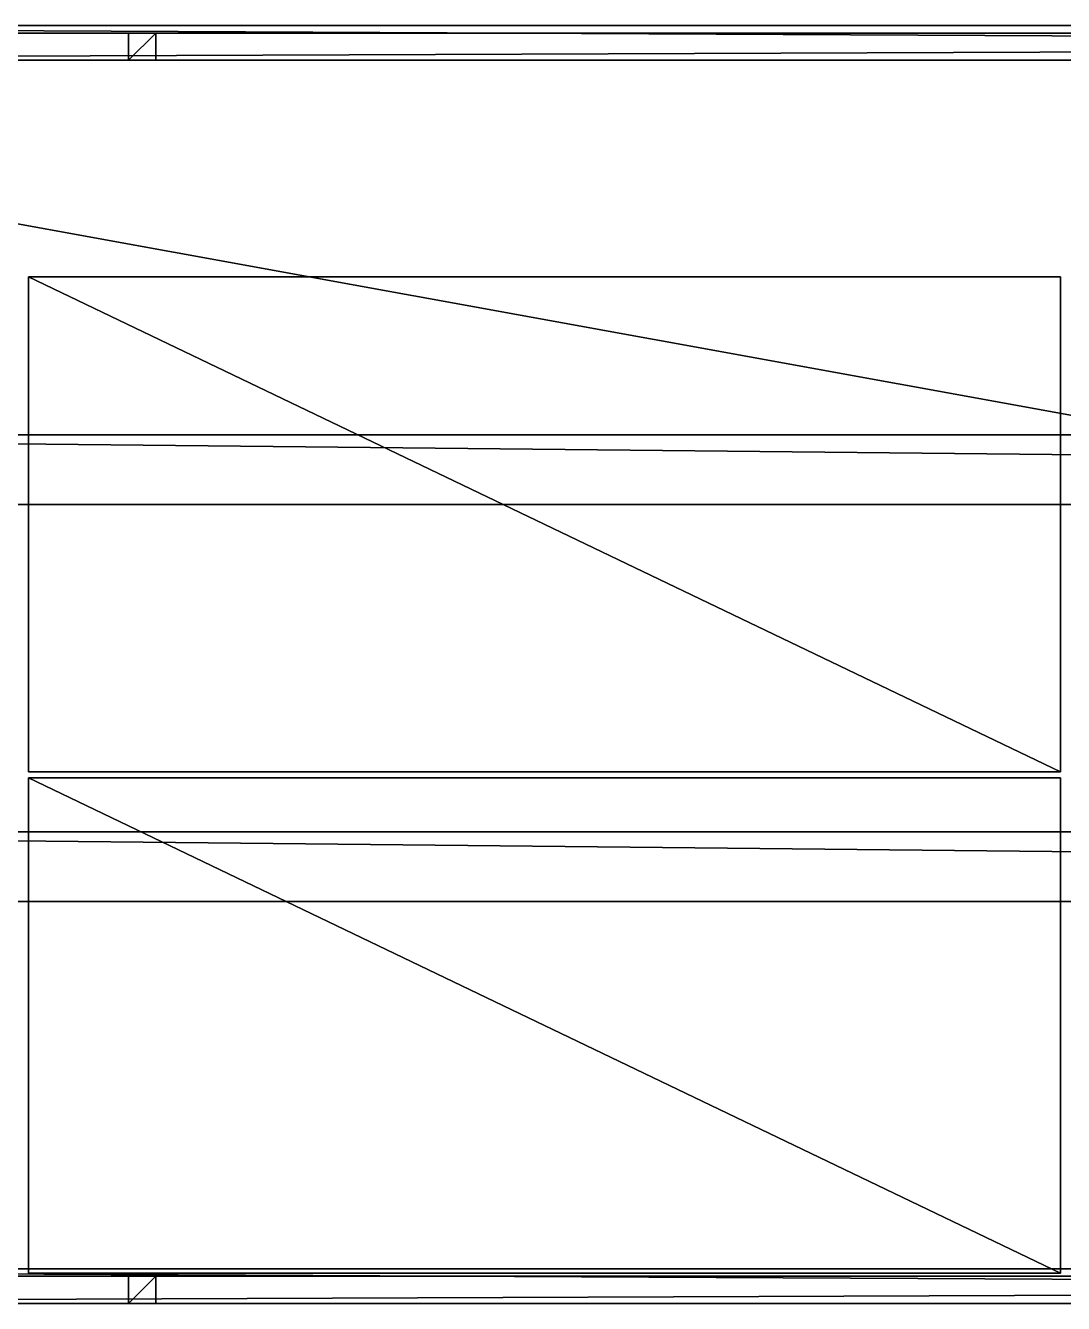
# Model space of a CAD drawing. Header units: millimetres. Extents: x -3100 to 14040, y -1280 to 1295.
# Drawn here: x 2090 to 4180, y -1280 to 1295 of the extents above; entities that cross this region are included whole.
import ezdxf

# ---------------------------------------------------------------- set-up
doc = ezdxf.new("R2010")
doc.units = ezdxf.units.MM

msp = doc.modelspace()

# ---------------------------------------------------------------- linework, layer by layer
at = {"layer": 'CAD_75LAB'}
for points in [[(14040, 1295, 1250), (-40, 1295, 1250), (-40, 1295, 1320)], [(14040, 1295, 1320), (14040, 1295, 1250), (-40, 1295, 1320)], [(14040, 1225, 1250), (-40, 1225, 1250), (-40, 1295, 1250)], [(14040, 1295, 1250), (14040, 1225, 1250), (-40, 1295, 1250)], [(14040, 1225, 1320), (-40, 1295, 1320), (-40, 1225, 1320)], [(14040, 1295, 1320), (-40, 1295, 1320), (14040, 1225, 1320)], [(14040, 1280, 1160), (-40, 1280, 1160), (-40, 1280, 1250)], [(14040, 1280, 1250), (14040, 1280, 1160), (-40, 1280, 1250)], [(14040, -1280, 1160), (-40, -1280, 1160), (-40, 1280, 1160)], [(14040, 1280, 1160), (14040, -1280, 1160), (-40, 1280, 1160)], [(14040, -1280, 1250), (-40, 1280, 1250), (-40, -1280, 1250)], [(14040, 1280, 1250), (-40, 1280, 1250), (14040, -1280, 1250)], [(14040, 1280, 3995), (14040, 1280, 3940), (-40, 1280, 3940)], [(14040, 1280, 3995), (-40, 1280, 3940), (-40, 1280, 3995)], [(14040, 1280, 3940), (-40, 1225, 3940), (-40, 1280, 3940)], [(14040, 1280, 3940), (14040, 1225, 3940), (-40, 1225, 3940)], [(14040, 1280, 3995), (-40, 1280, 3995), (-40, 1225, 3995)], [(14040, 1280, 3995), (-40, 1225, 3995), (14040, 1225, 3995)], [(2297.5, 1280, 3940), (2297.5, 1280, 1250), (2297.5, 1225, 1250)], [(2297.5, 1225, 3940), (2297.5, 1280, 3940), (2297.5, 1225, 1250)], [(2297.5, 1280, 3940), (2352.5, 1280, 1250), (2297.5, 1280, 1250)], [(2352.5, 1280, 3940), (2352.5, 1280, 1250), (2297.5, 1280, 3940)], [(2352.5, 1280, 1250), (2297.5, 1225, 1250), (2297.5, 1280, 1250)], [(2352.5, 1280, 1250), (2352.5, 1225, 1250), (2297.5, 1225, 1250)], [(2352.5, 1280, 3940), (2297.5, 1280, 3940), (2297.5, 1225, 3940)], [(2352.5, 1280, 3940), (2297.5, 1225, 3940), (2352.5, 1225, 3940)], [(2352.5, 1280, 3940), (2352.5, 1225, 1250), (2352.5, 1280, 1250)], [(2352.5, 1225, 3940), (2352.5, 1225, 1250), (2352.5, 1280, 3940)], [(14040, 1225, 3995), (-40, 1225, 3940), (14040, 1225, 3940)], [(14040, 1225, 3995), (-40, 1225, 3995), (-40, 1225, 3940)], [(14040, 1225, 1250), (-40, 1225, 1320), (-40, 1225, 1250)], [(14040, 1225, 1320), (-40, 1225, 1320), (14040, 1225, 1250)], [(2297.5, 1225, 3940), (2297.5, 1225, 1250), (2352.5, 1225, 1250)], [(2352.5, 1225, 3940), (2297.5, 1225, 3940), (2352.5, 1225, 1250)], [(2096, -209, 1483), (2096, 789, 1253), (2096, -209, 1253)], [(2096, -209, 1483), (2096, 789, 1483), (2096, 789, 1253)], [(4174, 789, 1483), (4174, 789, 1253), (2096, 789, 1253)], [(4174, 789, 1483), (2096, 789, 1253), (2096, 789, 1483)], [(4174, -209, 1253), (2096, -209, 1253), (2096, 789, 1253)], [(4174, 789, 1253), (4174, -209, 1253), (2096, 789, 1253)], [(4174, -209, 1483), (2096, 789, 1483), (2096, -209, 1483)], [(4174, 789, 1483), (2096, 789, 1483), (4174, -209, 1483)], [(2096, -209, 1719), (2096, 789, 1489), (2096, -209, 1489)], [(2096, -209, 1719), (2096, 789, 1719), (2096, 789, 1489)], [(4174, 789, 1719), (4174, 789, 1489), (2096, 789, 1489)], [(4174, 789, 1719), (2096, 789, 1489), (2096, 789, 1719)], [(4174, -209, 1489), (2096, -209, 1489), (2096, 789, 1489)], [(4174, 789, 1489), (4174, -209, 1489), (2096, 789, 1489)], [(4174, -209, 1719), (2096, 789, 1719), (2096, -209, 1719)], [(4174, 789, 1719), (2096, 789, 1719), (4174, -209, 1719)], [(2096, -209, 1955), (2096, 789, 1725), (2096, -209, 1725)], [(2096, -209, 1955), (2096, 789, 1955), (2096, 789, 1725)], [(4174, 789, 1955), (4174, 789, 1725), (2096, 789, 1725)], [(4174, 789, 1955), (2096, 789, 1725), (2096, 789, 1955)], [(4174, -209, 1725), (2096, -209, 1725), (2096, 789, 1725)], [(4174, 789, 1725), (4174, -209, 1725), (2096, 789, 1725)], [(4174, -209, 1955), (2096, 789, 1955), (2096, -209, 1955)], [(4174, 789, 1955), (2096, 789, 1955), (4174, -209, 1955)], [(2096, -209, 2191), (2096, 789, 1961), (2096, -209, 1961)], [(2096, -209, 2191), (2096, 789, 2191), (2096, 789, 1961)], [(4174, 789, 2191), (4174, 789, 1961), (2096, 789, 1961)], [(4174, 789, 2191), (2096, 789, 1961), (2096, 789, 2191)], [(4174, -209, 1961), (2096, -209, 1961), (2096, 789, 1961)], [(4174, 789, 1961), (4174, -209, 1961), (2096, 789, 1961)], [(4174, -209, 2191), (2096, 789, 2191), (2096, -209, 2191)], [(4174, 789, 2191), (2096, 789, 2191), (4174, -209, 2191)], [(2096, -209, 2427), (2096, 789, 2197), (2096, -209, 2197)], [(2096, -209, 2427), (2096, 789, 2427), (2096, 789, 2197)], [(4174, 789, 2427), (4174, 789, 2197), (2096, 789, 2197)], [(4174, 789, 2427), (2096, 789, 2197), (2096, 789, 2427)], [(4174, -209, 2197), (2096, -209, 2197), (2096, 789, 2197)], [(4174, 789, 2197), (4174, -209, 2197), (2096, 789, 2197)], [(4174, -209, 2427), (2096, 789, 2427), (2096, -209, 2427)], [(4174, 789, 2427), (2096, 789, 2427), (4174, -209, 2427)], [(2096, -209, 2663), (2096, 789, 2433), (2096, -209, 2433)], [(2096, -209, 2663), (2096, 789, 2663), (2096, 789, 2433)], [(4174, 789, 2663), (4174, 789, 2433), (2096, 789, 2433)], [(4174, 789, 2663), (2096, 789, 2433), (2096, 789, 2663)], [(4174, -209, 2433), (2096, -209, 2433), (2096, 789, 2433)], [(4174, 789, 2433), (4174, -209, 2433), (2096, 789, 2433)], [(4174, -209, 2663), (2096, 789, 2663), (2096, -209, 2663)], [(4174, 789, 2663), (2096, 789, 2663), (4174, -209, 2663)], [(2096, -209, 2899), (2096, 789, 2669), (2096, -209, 2669)], [(2096, -209, 2899), (2096, 789, 2899), (2096, 789, 2669)], [(4174, 789, 2899), (4174, 789, 2669), (2096, 789, 2669)], [(4174, 789, 2899), (2096, 789, 2669), (2096, 789, 2899)], [(4174, -209, 2669), (2096, -209, 2669), (2096, 789, 2669)], [(4174, 789, 2669), (4174, -209, 2669), (2096, 789, 2669)], [(4174, -209, 2899), (2096, 789, 2899), (2096, -209, 2899)], [(4174, 789, 2899), (2096, 789, 2899), (4174, -209, 2899)], [(2096, -209, 3135), (2096, 789, 2905), (2096, -209, 2905)], [(2096, -209, 3135), (2096, 789, 3135), (2096, 789, 2905)], [(4174, 789, 3135), (4174, 789, 2905), (2096, 789, 2905)], [(4174, 789, 3135), (2096, 789, 2905), (2096, 789, 3135)], [(4174, -209, 2905), (2096, -209, 2905), (2096, 789, 2905)], [(4174, 789, 2905), (4174, -209, 2905), (2096, 789, 2905)], [(4174, -209, 3135), (2096, 789, 3135), (2096, -209, 3135)], [(4174, 789, 3135), (2096, 789, 3135), (4174, -209, 3135)], [(2096, -209, 3371), (2096, 789, 3141), (2096, -209, 3141)], [(2096, -209, 3371), (2096, 789, 3371), (2096, 789, 3141)], [(4174, 789, 3371), (4174, 789, 3141), (2096, 789, 3141)], [(4174, 789, 3371), (2096, 789, 3141), (2096, 789, 3371)], [(4174, -209, 3141), (2096, -209, 3141), (2096, 789, 3141)], [(4174, 789, 3141), (4174, -209, 3141), (2096, 789, 3141)], [(4174, -209, 3371), (2096, 789, 3371), (2096, -209, 3371)], [(4174, 789, 3371), (2096, 789, 3371), (4174, -209, 3371)], [(2096, -209, 3607), (2096, 789, 3377), (2096, -209, 3377)], [(2096, -209, 3607), (2096, 789, 3607), (2096, 789, 3377)], [(4174, 789, 3607), (4174, 789, 3377), (2096, 789, 3377)], [(4174, 789, 3607), (2096, 789, 3377), (2096, 789, 3607)], [(4174, -209, 3377), (2096, -209, 3377), (2096, 789, 3377)], [(4174, 789, 3377), (4174, -209, 3377), (2096, 789, 3377)], [(4174, -209, 3607), (2096, 789, 3607), (2096, -209, 3607)], [(4174, 789, 3607), (2096, 789, 3607), (4174, -209, 3607)], [(2096, -209, 3843), (2096, 789, 3613), (2096, -209, 3613)], [(2096, -209, 3843), (2096, 789, 3843), (2096, 789, 3613)], [(4174, 789, 3843), (4174, 789, 3613), (2096, 789, 3613)], [(4174, 789, 3843), (2096, 789, 3613), (2096, 789, 3843)], [(4174, -209, 3613), (2096, -209, 3613), (2096, 789, 3613)], [(4174, 789, 3613), (4174, -209, 3613), (2096, 789, 3613)], [(4174, -209, 3843), (2096, 789, 3843), (2096, -209, 3843)], [(4174, 789, 3843), (2096, 789, 3843), (4174, -209, 3843)], [(4174, -209, 1483), (4174, -209, 1253), (4174, 789, 1253)], [(4174, -209, 1483), (4174, 789, 1253), (4174, 789, 1483)], [(4174, -209, 1719), (4174, -209, 1489), (4174, 789, 1489)], [(4174, -209, 1719), (4174, 789, 1489), (4174, 789, 1719)], [(4174, -209, 1955), (4174, -209, 1725), (4174, 789, 1725)], [(4174, -209, 1955), (4174, 789, 1725), (4174, 789, 1955)], [(4174, -209, 2191), (4174, -209, 1961), (4174, 789, 1961)], [(4174, -209, 2191), (4174, 789, 1961), (4174, 789, 2191)], [(4174, -209, 2427), (4174, -209, 2197), (4174, 789, 2197)], [(4174, -209, 2427), (4174, 789, 2197), (4174, 789, 2427)], [(4174, -209, 2663), (4174, -209, 2433), (4174, 789, 2433)], [(4174, -209, 2663), (4174, 789, 2433), (4174, 789, 2663)], [(4174, -209, 2899), (4174, -209, 2669), (4174, 789, 2669)], [(4174, -209, 2899), (4174, 789, 2669), (4174, 789, 2899)], [(4174, -209, 3135), (4174, -209, 2905), (4174, 789, 2905)], [(4174, -209, 3135), (4174, 789, 2905), (4174, 789, 3135)], [(4174, -209, 3371), (4174, -209, 3141), (4174, 789, 3141)], [(4174, -209, 3371), (4174, 789, 3141), (4174, 789, 3371)], [(4174, -209, 3607), (4174, -209, 3377), (4174, 789, 3377)], [(4174, -209, 3607), (4174, 789, 3377), (4174, 789, 3607)], [(4174, -209, 3843), (4174, -209, 3613), (4174, 789, 3613)], [(4174, -209, 3843), (4174, 789, 3613), (4174, 789, 3843)], [(13960, 470, 1160), (13960, 470, 910), (300, 470, 910)], [(13960, 470, 1160), (300, 470, 910), (300, 470, 1160)], [(13960, 330, 910), (300, 330, 910), (300, 470, 910)], [(13960, 470, 910), (13960, 330, 910), (300, 470, 910)], [(13960, 330, 1160), (300, 470, 1160), (300, 330, 1160)], [(13960, 470, 1160), (300, 470, 1160), (13960, 330, 1160)], [(13960, 330, 1160), (300, 330, 910), (13960, 330, 910)], [(13960, 330, 1160), (300, 330, 1160), (300, 330, 910)], [(4174, -209, 1483), (2096, -209, 1253), (4174, -209, 1253)], [(4174, -209, 1483), (2096, -209, 1483), (2096, -209, 1253)], [(4174, -209, 1719), (2096, -209, 1489), (4174, -209, 1489)], [(4174, -209, 1719), (2096, -209, 1719), (2096, -209, 1489)], [(4174, -209, 1955), (2096, -209, 1725), (4174, -209, 1725)], [(4174, -209, 1955), (2096, -209, 1955), (2096, -209, 1725)], [(4174, -209, 2191), (2096, -209, 1961), (4174, -209, 1961)], [(4174, -209, 2191), (2096, -209, 2191), (2096, -209, 1961)], [(4174, -209, 2427), (2096, -209, 2197), (4174, -209, 2197)], [(4174, -209, 2427), (2096, -209, 2427), (2096, -209, 2197)], [(4174, -209, 2663), (2096, -209, 2433), (4174, -209, 2433)], [(4174, -209, 2663), (2096, -209, 2663), (2096, -209, 2433)], [(4174, -209, 2899), (2096, -209, 2669), (4174, -209, 2669)], [(4174, -209, 2899), (2096, -209, 2899), (2096, -209, 2669)], [(4174, -209, 3135), (2096, -209, 2905), (4174, -209, 2905)], [(4174, -209, 3135), (2096, -209, 3135), (2096, -209, 2905)], [(4174, -209, 3371), (2096, -209, 3141), (4174, -209, 3141)], [(4174, -209, 3371), (2096, -209, 3371), (2096, -209, 3141)], [(4174, -209, 3607), (2096, -209, 3377), (4174, -209, 3377)], [(4174, -209, 3607), (2096, -209, 3607), (2096, -209, 3377)], [(4174, -209, 3843), (2096, -209, 3613), (4174, -209, 3613)], [(4174, -209, 3843), (2096, -209, 3843), (2096, -209, 3613)], [(2096, -1219, 1483), (2096, -221, 1253), (2096, -1219, 1253)], [(2096, -1219, 1483), (2096, -221, 1483), (2096, -221, 1253)], [(4174, -221, 1483), (4174, -221, 1253), (2096, -221, 1253)], [(4174, -221, 1483), (2096, -221, 1253), (2096, -221, 1483)], [(4174, -1219, 1253), (2096, -1219, 1253), (2096, -221, 1253)], [(4174, -221, 1253), (4174, -1219, 1253), (2096, -221, 1253)], [(4174, -1219, 1483), (2096, -221, 1483), (2096, -1219, 1483)], [(4174, -221, 1483), (2096, -221, 1483), (4174, -1219, 1483)], [(2096, -1219, 1719), (2096, -221, 1489), (2096, -1219, 1489)], [(2096, -1219, 1719), (2096, -221, 1719), (2096, -221, 1489)], [(4174, -221, 1719), (4174, -221, 1489), (2096, -221, 1489)], [(4174, -221, 1719), (2096, -221, 1489), (2096, -221, 1719)], [(4174, -1219, 1489), (2096, -1219, 1489), (2096, -221, 1489)], [(4174, -221, 1489), (4174, -1219, 1489), (2096, -221, 1489)], [(4174, -1219, 1719), (2096, -221, 1719), (2096, -1219, 1719)], [(4174, -221, 1719), (2096, -221, 1719), (4174, -1219, 1719)], [(2096, -1219, 1955), (2096, -221, 1725), (2096, -1219, 1725)], [(2096, -1219, 1955), (2096, -221, 1955), (2096, -221, 1725)], [(4174, -221, 1955), (4174, -221, 1725), (2096, -221, 1725)], [(4174, -221, 1955), (2096, -221, 1725), (2096, -221, 1955)], [(4174, -1219, 1725), (2096, -1219, 1725), (2096, -221, 1725)], [(4174, -221, 1725), (4174, -1219, 1725), (2096, -221, 1725)], [(4174, -1219, 1955), (2096, -221, 1955), (2096, -1219, 1955)], [(4174, -221, 1955), (2096, -221, 1955), (4174, -1219, 1955)], [(2096, -1219, 2191), (2096, -221, 1961), (2096, -1219, 1961)], [(2096, -1219, 2191), (2096, -221, 2191), (2096, -221, 1961)], [(4174, -221, 2191), (4174, -221, 1961), (2096, -221, 1961)], [(4174, -221, 2191), (2096, -221, 1961), (2096, -221, 2191)], [(4174, -1219, 1961), (2096, -1219, 1961), (2096, -221, 1961)], [(4174, -221, 1961), (4174, -1219, 1961), (2096, -221, 1961)], [(4174, -1219, 2191), (2096, -221, 2191), (2096, -1219, 2191)], [(4174, -221, 2191), (2096, -221, 2191), (4174, -1219, 2191)], [(2096, -1219, 2427), (2096, -221, 2197), (2096, -1219, 2197)], [(2096, -1219, 2427), (2096, -221, 2427), (2096, -221, 2197)], [(4174, -221, 2427), (4174, -221, 2197), (2096, -221, 2197)], [(4174, -221, 2427), (2096, -221, 2197), (2096, -221, 2427)], [(4174, -1219, 2197), (2096, -1219, 2197), (2096, -221, 2197)], [(4174, -221, 2197), (4174, -1219, 2197), (2096, -221, 2197)], [(4174, -1219, 2427), (2096, -221, 2427), (2096, -1219, 2427)], [(4174, -221, 2427), (2096, -221, 2427), (4174, -1219, 2427)], [(2096, -1219, 2663), (2096, -221, 2433), (2096, -1219, 2433)], [(2096, -1219, 2663), (2096, -221, 2663), (2096, -221, 2433)], [(4174, -221, 2663), (4174, -221, 2433), (2096, -221, 2433)], [(4174, -221, 2663), (2096, -221, 2433), (2096, -221, 2663)], [(4174, -1219, 2433), (2096, -1219, 2433), (2096, -221, 2433)], [(4174, -221, 2433), (4174, -1219, 2433), (2096, -221, 2433)], [(4174, -1219, 2663), (2096, -221, 2663), (2096, -1219, 2663)], [(4174, -221, 2663), (2096, -221, 2663), (4174, -1219, 2663)], [(2096, -1219, 2899), (2096, -221, 2669), (2096, -1219, 2669)], [(2096, -1219, 2899), (2096, -221, 2899), (2096, -221, 2669)], [(4174, -221, 2899), (4174, -221, 2669), (2096, -221, 2669)], [(4174, -221, 2899), (2096, -221, 2669), (2096, -221, 2899)], [(4174, -1219, 2669), (2096, -1219, 2669), (2096, -221, 2669)], [(4174, -221, 2669), (4174, -1219, 2669), (2096, -221, 2669)], [(4174, -1219, 2899), (2096, -221, 2899), (2096, -1219, 2899)], [(4174, -221, 2899), (2096, -221, 2899), (4174, -1219, 2899)], [(2096, -1219, 3135), (2096, -221, 2905), (2096, -1219, 2905)], [(2096, -1219, 3135), (2096, -221, 3135), (2096, -221, 2905)], [(4174, -221, 3135), (4174, -221, 2905), (2096, -221, 2905)], [(4174, -221, 3135), (2096, -221, 2905), (2096, -221, 3135)], [(4174, -1219, 2905), (2096, -1219, 2905), (2096, -221, 2905)], [(4174, -221, 2905), (4174, -1219, 2905), (2096, -221, 2905)], [(4174, -1219, 3135), (2096, -221, 3135), (2096, -1219, 3135)], [(4174, -221, 3135), (2096, -221, 3135), (4174, -1219, 3135)], [(2096, -1219, 3371), (2096, -221, 3141), (2096, -1219, 3141)], [(2096, -1219, 3371), (2096, -221, 3371), (2096, -221, 3141)], [(4174, -221, 3371), (4174, -221, 3141), (2096, -221, 3141)], [(4174, -221, 3371), (2096, -221, 3141), (2096, -221, 3371)], [(4174, -1219, 3141), (2096, -1219, 3141), (2096, -221, 3141)], [(4174, -221, 3141), (4174, -1219, 3141), (2096, -221, 3141)], [(4174, -1219, 3371), (2096, -221, 3371), (2096, -1219, 3371)], [(4174, -221, 3371), (2096, -221, 3371), (4174, -1219, 3371)], [(2096, -1219, 3607), (2096, -221, 3377), (2096, -1219, 3377)], [(2096, -1219, 3607), (2096, -221, 3607), (2096, -221, 3377)], [(4174, -221, 3607), (4174, -221, 3377), (2096, -221, 3377)], [(4174, -221, 3607), (2096, -221, 3377), (2096, -221, 3607)], [(4174, -1219, 3377), (2096, -1219, 3377), (2096, -221, 3377)], [(4174, -221, 3377), (4174, -1219, 3377), (2096, -221, 3377)], [(4174, -1219, 3607), (2096, -221, 3607), (2096, -1219, 3607)], [(4174, -221, 3607), (2096, -221, 3607), (4174, -1219, 3607)], [(2096, -1219, 3843), (2096, -221, 3613), (2096, -1219, 3613)], [(2096, -1219, 3843), (2096, -221, 3843), (2096, -221, 3613)], [(4174, -221, 3843), (4174, -221, 3613), (2096, -221, 3613)], [(4174, -221, 3843), (2096, -221, 3613), (2096, -221, 3843)], [(4174, -1219, 3613), (2096, -1219, 3613), (2096, -221, 3613)], [(4174, -221, 3613), (4174, -1219, 3613), (2096, -221, 3613)], [(4174, -1219, 3843), (2096, -221, 3843), (2096, -1219, 3843)], [(4174, -221, 3843), (2096, -221, 3843), (4174, -1219, 3843)], [(4174, -1219, 1483), (4174, -1219, 1253), (4174, -221, 1253)], [(4174, -1219, 1483), (4174, -221, 1253), (4174, -221, 1483)], [(4174, -1219, 1719), (4174, -1219, 1489), (4174, -221, 1489)], [(4174, -1219, 1719), (4174, -221, 1489), (4174, -221, 1719)], [(4174, -1219, 1955), (4174, -1219, 1725), (4174, -221, 1725)], [(4174, -1219, 1955), (4174, -221, 1725), (4174, -221, 1955)], [(4174, -1219, 2191), (4174, -1219, 1961), (4174, -221, 1961)], [(4174, -1219, 2191), (4174, -221, 1961), (4174, -221, 2191)], [(4174, -1219, 2427), (4174, -1219, 2197), (4174, -221, 2197)], [(4174, -1219, 2427), (4174, -221, 2197), (4174, -221, 2427)], [(4174, -1219, 2663), (4174, -1219, 2433), (4174, -221, 2433)], [(4174, -1219, 2663), (4174, -221, 2433), (4174, -221, 2663)], [(4174, -1219, 2899), (4174, -1219, 2669), (4174, -221, 2669)], [(4174, -1219, 2899), (4174, -221, 2669), (4174, -221, 2899)], [(4174, -1219, 3135), (4174, -1219, 2905), (4174, -221, 2905)], [(4174, -1219, 3135), (4174, -221, 2905), (4174, -221, 3135)], [(4174, -1219, 3371), (4174, -1219, 3141), (4174, -221, 3141)], [(4174, -1219, 3371), (4174, -221, 3141), (4174, -221, 3371)], [(4174, -1219, 3607), (4174, -1219, 3377), (4174, -221, 3377)], [(4174, -1219, 3607), (4174, -221, 3377), (4174, -221, 3607)], [(4174, -1219, 3843), (4174, -1219, 3613), (4174, -221, 3613)], [(4174, -1219, 3843), (4174, -221, 3613), (4174, -221, 3843)], [(13960, -330, 1160), (13960, -330, 910), (300, -330, 910)], [(13960, -330, 1160), (300, -330, 910), (300, -330, 1160)], [(13960, -470, 910), (300, -470, 910), (300, -330, 910)], [(13960, -330, 910), (13960, -470, 910), (300, -330, 910)], [(13960, -470, 1160), (300, -330, 1160), (300, -470, 1160)], [(13960, -330, 1160), (300, -330, 1160), (13960, -470, 1160)], [(13960, -470, 1160), (300, -470, 910), (13960, -470, 910)], [(13960, -470, 1160), (300, -470, 1160), (300, -470, 910)], [(14040, -1210, 1250), (-40, -1210, 1250), (-40, -1210, 1320)], [(14040, -1210, 1320), (14040, -1210, 1250), (-40, -1210, 1320)], [(14040, -1280, 1250), (-40, -1280, 1250), (-40, -1210, 1250)], [(14040, -1210, 1250), (14040, -1280, 1250), (-40, -1210, 1250)], [(14040, -1280, 1320), (-40, -1210, 1320), (-40, -1280, 1320)], [(14040, -1210, 1320), (-40, -1210, 1320), (14040, -1280, 1320)], [(14040, -1225, 3995), (14040, -1225, 3940), (-40, -1225, 3940)], [(14040, -1225, 3995), (-40, -1225, 3940), (-40, -1225, 3995)], [(14040, -1225, 3940), (-40, -1280, 3940), (-40, -1225, 3940)], [(14040, -1225, 3940), (14040, -1280, 3940), (-40, -1280, 3940)], [(14040, -1225, 3995), (-40, -1225, 3995), (-40, -1280, 3995)], [(14040, -1225, 3995), (-40, -1280, 3995), (14040, -1280, 3995)], [(4174, -1219, 1483), (2096, -1219, 1253), (4174, -1219, 1253)], [(4174, -1219, 1483), (2096, -1219, 1483), (2096, -1219, 1253)], [(4174, -1219, 1719), (2096, -1219, 1489), (4174, -1219, 1489)], [(4174, -1219, 1719), (2096, -1219, 1719), (2096, -1219, 1489)], [(4174, -1219, 1955), (2096, -1219, 1725), (4174, -1219, 1725)], [(4174, -1219, 1955), (2096, -1219, 1955), (2096, -1219, 1725)], [(4174, -1219, 2191), (2096, -1219, 1961), (4174, -1219, 1961)], [(4174, -1219, 2191), (2096, -1219, 2191), (2096, -1219, 1961)], [(4174, -1219, 2427), (2096, -1219, 2197), (4174, -1219, 2197)], [(4174, -1219, 2427), (2096, -1219, 2427), (2096, -1219, 2197)], [(4174, -1219, 2663), (2096, -1219, 2433), (4174, -1219, 2433)], [(4174, -1219, 2663), (2096, -1219, 2663), (2096, -1219, 2433)], [(4174, -1219, 2899), (2096, -1219, 2669), (4174, -1219, 2669)], [(4174, -1219, 2899), (2096, -1219, 2899), (2096, -1219, 2669)], [(4174, -1219, 3135), (2096, -1219, 2905), (4174, -1219, 2905)], [(4174, -1219, 3135), (2096, -1219, 3135), (2096, -1219, 2905)], [(4174, -1219, 3371), (2096, -1219, 3141), (4174, -1219, 3141)], [(4174, -1219, 3371), (2096, -1219, 3371), (2096, -1219, 3141)], [(4174, -1219, 3607), (2096, -1219, 3377), (4174, -1219, 3377)], [(4174, -1219, 3607), (2096, -1219, 3607), (2096, -1219, 3377)], [(4174, -1219, 3843), (2096, -1219, 3613), (4174, -1219, 3613)], [(4174, -1219, 3843), (2096, -1219, 3843), (2096, -1219, 3613)], [(2297.5, -1225, 3940), (2297.5, -1225, 1250), (2297.5, -1280, 1250)], [(2297.5, -1280, 3940), (2297.5, -1225, 3940), (2297.5, -1280, 1250)], [(2297.5, -1225, 3940), (2352.5, -1225, 1250), (2297.5, -1225, 1250)], [(2352.5, -1225, 3940), (2352.5, -1225, 1250), (2297.5, -1225, 3940)], [(2352.5, -1225, 1250), (2297.5, -1280, 1250), (2297.5, -1225, 1250)], [(2352.5, -1225, 1250), (2352.5, -1280, 1250), (2297.5, -1280, 1250)], [(2352.5, -1225, 3940), (2297.5, -1225, 3940), (2297.5, -1280, 3940)], [(2352.5, -1225, 3940), (2297.5, -1280, 3940), (2352.5, -1280, 3940)], [(2352.5, -1225, 3940), (2352.5, -1280, 1250), (2352.5, -1225, 1250)], [(2352.5, -1280, 3940), (2352.5, -1280, 1250), (2352.5, -1225, 3940)], [(14040, -1280, 1160), (-40, -1280, 1250), (-40, -1280, 1160)], [(14040, -1280, 1250), (-40, -1280, 1250), (14040, -1280, 1160)], [(14040, -1280, 3995), (-40, -1280, 3940), (14040, -1280, 3940)], [(14040, -1280, 3995), (-40, -1280, 3995), (-40, -1280, 3940)], [(14040, -1280, 1250), (-40, -1280, 1320), (-40, -1280, 1250)], [(14040, -1280, 1320), (-40, -1280, 1320), (14040, -1280, 1250)], [(2297.5, -1280, 3940), (2297.5, -1280, 1250), (2352.5, -1280, 1250)], [(2352.5, -1280, 3940), (2297.5, -1280, 3940), (2352.5, -1280, 1250)]]:
    msp.add_3dface(points, dxfattribs=at)

doc.saveas('drawing.dxf')
